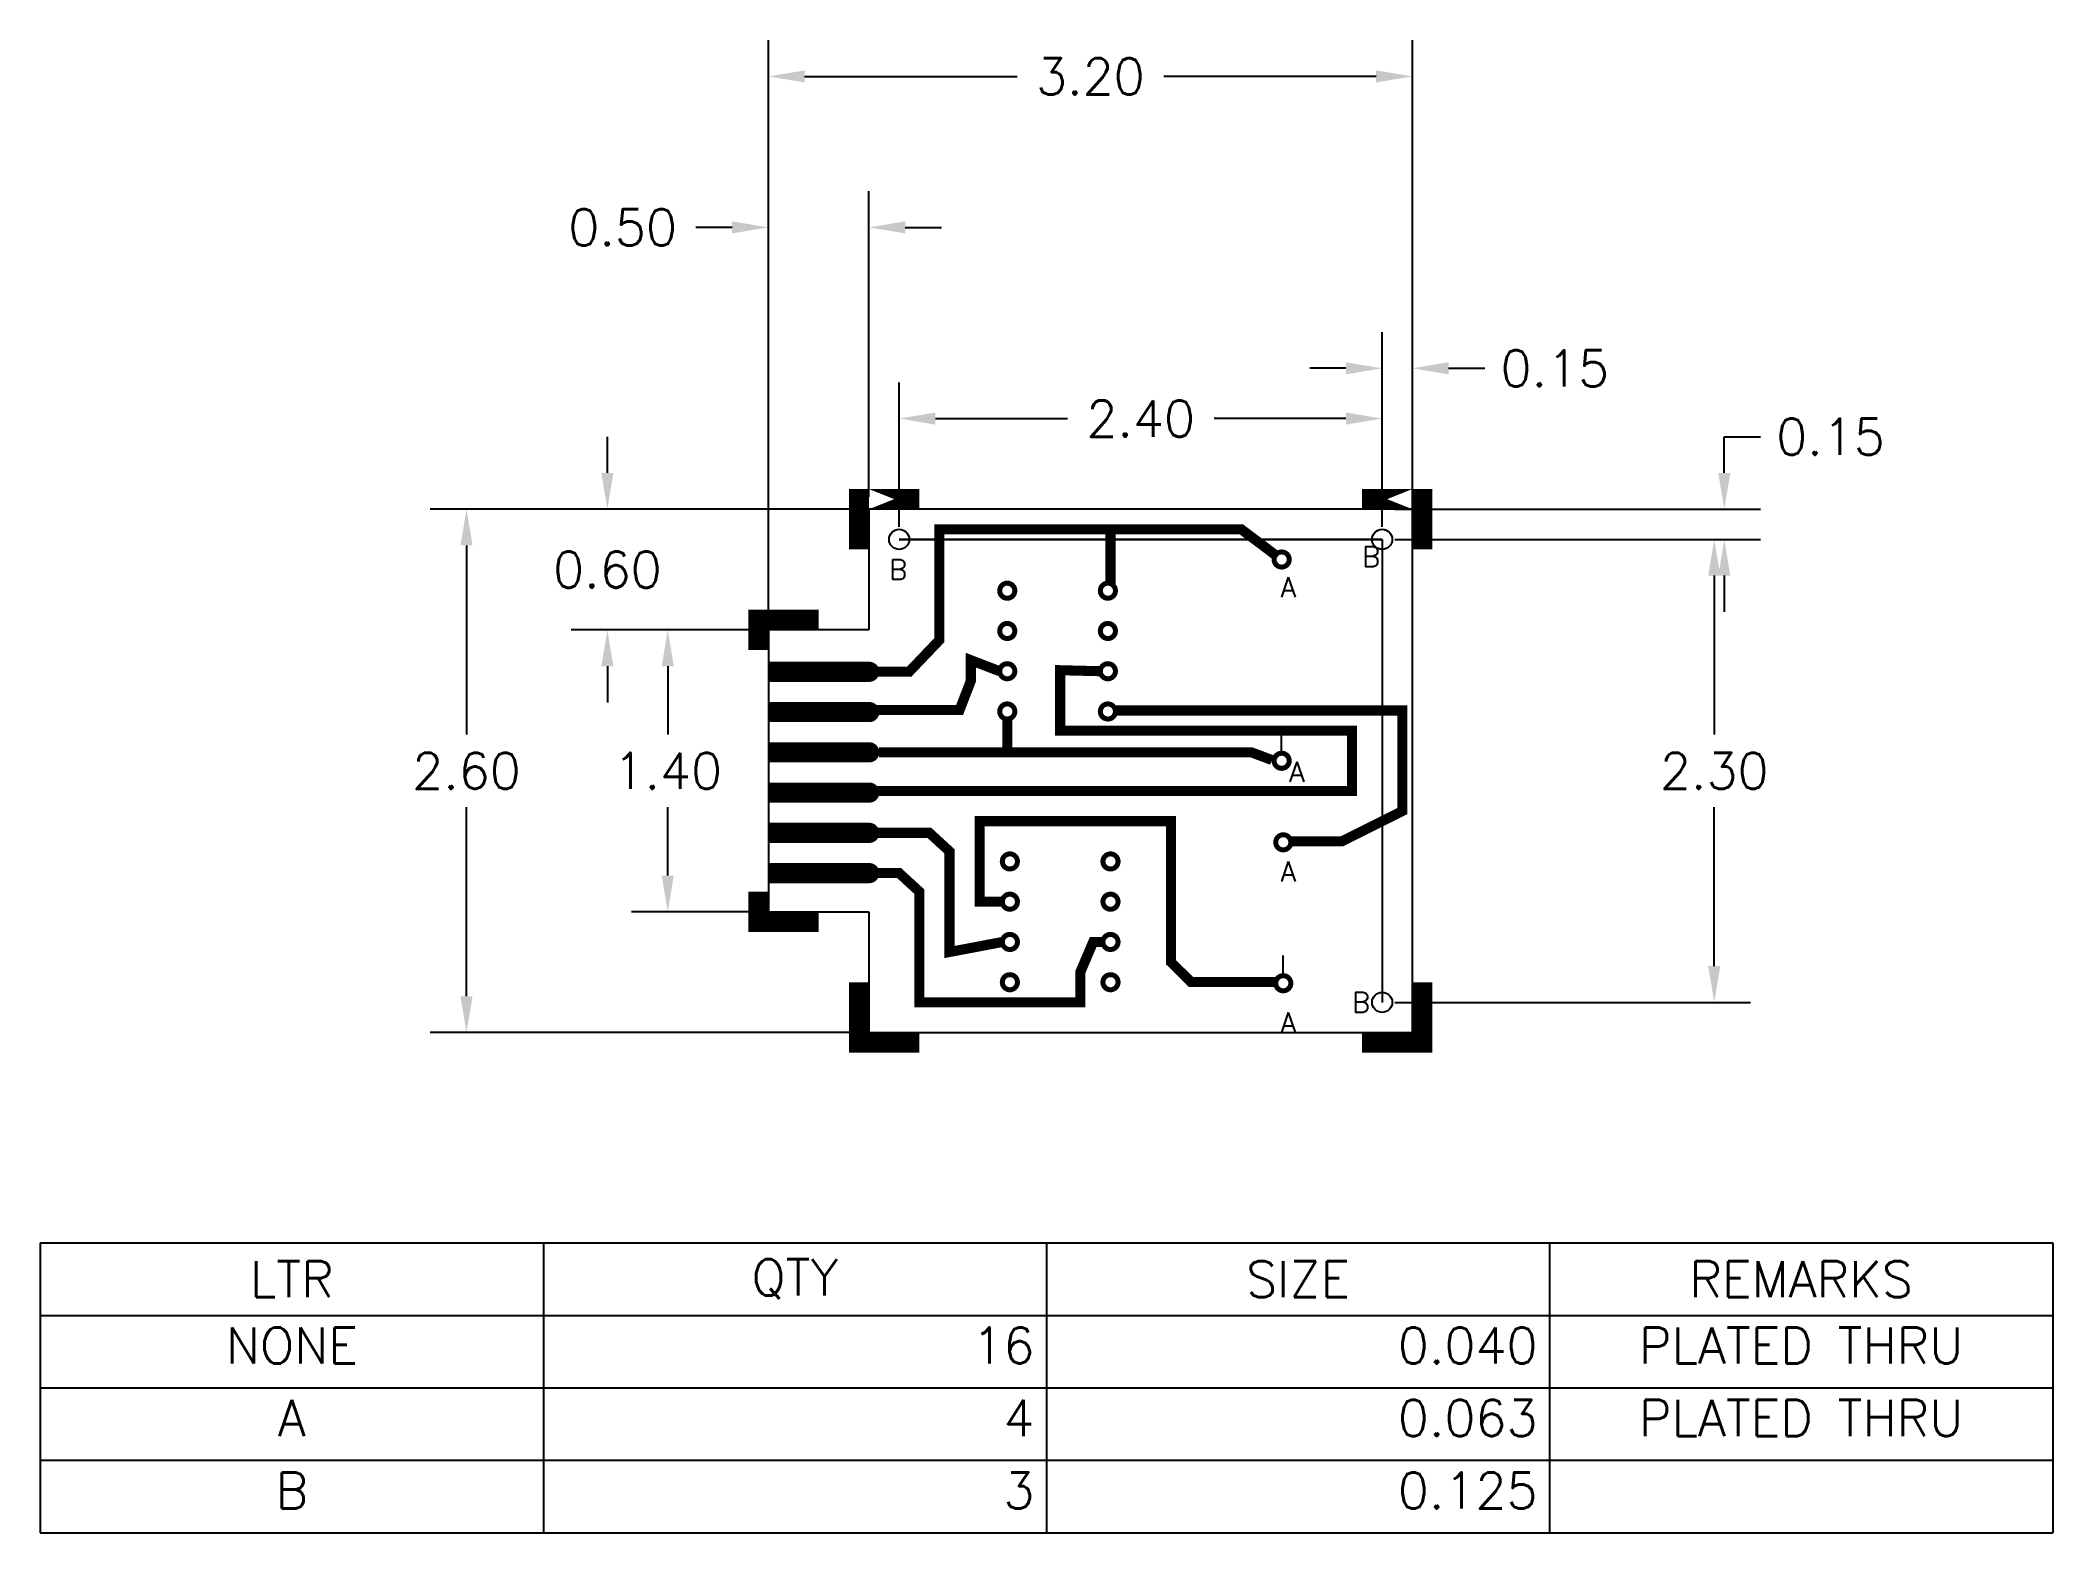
# Model space of a CAD drawing. Header units: inches. Extents: x 0.8 to 10.8, y 0.9 to 8.3.
import ezdxf

# ---------------------------------------------------------------- set-up
doc = ezdxf.new("R2010")
doc.units = ezdxf.units.IN
doc.header["$MEASUREMENT"] = 0
for name, color, linetype in [('PAD', 4, 'Continuous'), ('TEXT', 7, 'Continuous'), ('THICK', 1, 'Continuous'), ('TRACE', 4, 'Continuous')]:
    doc.layers.add(name, color=color, linetype=linetype)
doc.styles.get("Standard").update_dxf_attribs({"font": 'simplex.shx'})
doc.dimstyles.get("Standard").update_dxf_attribs({"dimtxt": 0.18, "dimasz": 0.18, "dimexe": 0.18, "dimexo": 0.0625, "dimgap": 0.09, "dimtad": 0, "dimtih": 1, "dimtoh": 1, "dimdec": 4, "dimzin": 0, "dimdsep": 46, "dimtxsty": 'Standard', "dimcen": 0.09, "dimadec": 0, "dimazin": 0, "dimtfac": 1, "dimtdec": 4, "dimtofl": 0, "dimtmove": 0, "dimatfit": 3, "dimfxl": 1, "dimtolj": 1, "dimtzin": 0, "dimarcsym": 0})

# ---------------------------------------------------------------- blocks, each defined once
blk = doc.blocks.new('*U18')
at = {"layer": 'TRACE'}
blk.add_line((0.2375, 0.025), (0.2375, -0.025), dxfattribs=at)
at = {"layer": 'TRACE', "const_width": 0.1}
blk.add_lwpolyline([(0.2375, 0), (-0.2625, 0)], dxfattribs=at)
at = {"layer": 'TRACE', "const_width": 0.05}
blk.add_lwpolyline([(0.2375, -0.025, 0.414214), (0.2625, 0, 0.414214), (0.2375, 0.025)], format="xyb", dxfattribs=at)
blk = doc.blocks.new('*U19')
at = {"layer": 'TRACE', "color": 0, "linetype": 'ByBlock', "lineweight": -2, "transparency": 16777216}
for p in [(0, 1), (0, 0.8), (0, 0.6), (0, 0.4), (0, 0.2), (0, 0)]:
    blk.add_blockref('*U18', p, dxfattribs=at)
blk = doc.blocks.new('*U27')
at = {"layer": 'PAD', "const_width": 0.025}
blk.add_lwpolyline([(-0.0375, 0, 1), (0.0375, 0, 1)], format="xyb", close=True, dxfattribs=at)
blk = doc.blocks.new('*U29')
at = {"layer": 'THICK', "color": 0, "linetype": 'ByBlock', "lineweight": -2, "transparency": 16777216}
for p in [(0, 0.6), (0.5, 0.6), (0, 0.4), (0.5, 0.4), (0, 0.2), (0.5, 0.2), (0, 0), (0.5, 0)]:
    blk.add_blockref('*U27', p, dxfattribs=at)
blk = doc.blocks.new('*U30')
at = {"layer": 'PAD', "const_width": 0.025}
blk.add_lwpolyline([(-0.0375, 0, 1), (0.0375, 0, 1)], format="xyb", close=True, dxfattribs=at)
blk = doc.blocks.new('*U32')
at = {"layer": 'THICK', "color": 0, "linetype": 'ByBlock', "lineweight": -2, "transparency": 16777216}
for p in [(0, 0.6), (0.5, 0.6), (0, 0.4), (0.5, 0.4), (0, 0.2), (0.5, 0.2), (0, 0), (0.5, 0)]:
    blk.add_blockref('*U30', p, dxfattribs=at)
blk = doc.blocks.new('*D34')
at = {"layer": 'Defpoints', "color": 0, "transparency": 16777216}
for p in [(4.368, 5.345), (3.868, 3.945), (4.368, 3.945)]:
    blk.add_point(p, dxfattribs=at)
at = {"layer": 'TEXT', "color": 0, "lineweight": -2, "transparency": 16777216}
for p, q in [((4.306, 5.345), (3.688, 5.345)), ((3.868, 5.165), (3.868, 4.825)), ((3.868, 4.125), (3.868, 4.465)), ((4.306, 3.945), (3.688, 3.945))]:
    blk.add_line(p, q, dxfattribs=at)
at = {"layer": 'TEXT', "color": 0, "transparency": 16777216}
for points in [[(3.838, 5.165), (3.898, 5.165), (3.868, 5.345)], [(3.838, 4.125), (3.898, 4.125), (3.868, 3.945)]]:
    blk.add_solid(points, dxfattribs=at)
at = {"layer": 'TEXT', "color": 0, "transparency": 16777216, "insert": (3.868, 4.645), "char_height": 0.18, "attachment_point": 5}
blk.add_mtext('\\A1;1.40', dxfattribs=at)
blk = doc.blocks.new('*D35')
at = {"layer": 'Defpoints', "color": 0, "transparency": 16777216}
for p in [(4.868, 5.945), (2.868, 3.345), (4.868, 3.345)]:
    blk.add_point(p, dxfattribs=at)
at = {"layer": 'TEXT', "color": 0, "lineweight": -2, "transparency": 16777216}
for p, q in [((4.806, 5.945), (2.688, 5.945)), ((2.868, 5.765), (2.868, 4.825)), ((2.868, 3.525), (2.868, 4.465)), ((4.806, 3.345), (2.688, 3.345))]:
    blk.add_line(p, q, dxfattribs=at)
at = {"layer": 'TEXT', "color": 0, "transparency": 16777216}
for points in [[(2.838, 5.765), (2.898, 5.765), (2.868, 5.945)], [(2.838, 3.525), (2.898, 3.525), (2.868, 3.345)]]:
    blk.add_solid(points, dxfattribs=at)
at = {"layer": 'TEXT', "color": 0, "transparency": 16777216, "insert": (2.868, 4.645), "char_height": 0.18, "attachment_point": 5}
blk.add_mtext('\\A1;2.60', dxfattribs=at)
blk = doc.blocks.new('*D36')
at = {"layer": 'Defpoints', "color": 0, "transparency": 16777216}
for p in [(7.418, 6.395), (5.018, 5.795), (7.418, 5.795)]:
    blk.add_point(p, dxfattribs=at)
at = {"layer": 'TEXT', "color": 0, "lineweight": -2, "transparency": 16777216}
for p, q in [((5.018, 5.857), (5.018, 6.575)), ((7.418, 5.857), (7.418, 6.575)), ((5.198, 6.395), (5.854, 6.395)), ((7.238, 6.395), (6.583, 6.395))]:
    blk.add_line(p, q, dxfattribs=at)
at = {"layer": 'TEXT', "color": 0, "transparency": 16777216}
for points in [[(5.198, 6.425), (5.198, 6.365), (5.018, 6.395)], [(7.238, 6.425), (7.238, 6.365), (7.418, 6.395)]]:
    blk.add_solid(points, dxfattribs=at)
at = {"layer": 'TEXT', "color": 0, "transparency": 16777216, "insert": (6.218, 6.395), "char_height": 0.18, "attachment_point": 5}
blk.add_mtext('\\A1;2.40', dxfattribs=at)
blk = doc.blocks.new('*D37')
at = {"layer": 'Defpoints', "color": 0, "transparency": 16777216}
for p in [(4.868, 7.345), (4.868, 5.945), (4.368, 5.345)]:
    blk.add_point(p, dxfattribs=at)
at = {"layer": 'TEXT', "color": 0, "lineweight": -2, "transparency": 16777216}
for p, q in [((4.368, 5.407), (4.368, 7.525)), ((4.868, 6.007), (4.868, 7.525)), ((4.188, 7.345), (4.008, 7.345)), ((5.048, 7.345), (5.228, 7.345))]:
    blk.add_line(p, q, dxfattribs=at)
at = {"layer": 'TEXT', "color": 0, "transparency": 16777216}
for points in [[(4.188, 7.375), (4.188, 7.315), (4.368, 7.345)], [(5.048, 7.375), (5.048, 7.315), (4.868, 7.345)]]:
    blk.add_solid(points, dxfattribs=at)
at = {"layer": 'TEXT', "color": 0, "transparency": 16777216, "insert": (3.644, 7.345), "char_height": 0.18, "attachment_point": 5}
blk.add_mtext('\\A1;0.50', dxfattribs=at)
blk = doc.blocks.new('*D38')
at = {"layer": 'Defpoints', "color": 0, "transparency": 16777216}
for p in [(7.568, 8.095), (7.568, 5.945), (4.368, 5.345)]:
    blk.add_point(p, dxfattribs=at)
at = {"layer": 'TEXT', "color": 0, "lineweight": -2, "transparency": 16777216}
for p, q in [((4.368, 5.407), (4.368, 8.275)), ((7.568, 6.007), (7.568, 8.275)), ((4.548, 8.095), (5.604, 8.095)), ((7.388, 8.095), (6.333, 8.095))]:
    blk.add_line(p, q, dxfattribs=at)
at = {"layer": 'TEXT', "color": 0, "transparency": 16777216}
for points in [[(4.548, 8.125), (4.548, 8.065), (4.368, 8.095)], [(7.388, 8.125), (7.388, 8.065), (7.568, 8.095)]]:
    blk.add_solid(points, dxfattribs=at)
at = {"layer": 'TEXT', "color": 0, "transparency": 16777216, "insert": (5.968, 8.095), "char_height": 0.18, "attachment_point": 5}
blk.add_mtext('\\A1;3.20', dxfattribs=at)
blk = doc.blocks.new('*D39')
at = {"layer": 'Defpoints', "color": 0, "transparency": 16777216}
for p in [(7.418, 5.795), (7.418, 3.495), (9.068, 3.495)]:
    blk.add_point(p, dxfattribs=at)
at = {"layer": 'TEXT', "color": 0, "lineweight": -2, "transparency": 16777216}
for p, q in [((7.481, 5.795), (9.248, 5.795)), ((9.068, 5.615), (9.068, 4.825)), ((9.068, 3.675), (9.068, 4.465)), ((7.481, 3.495), (9.248, 3.495))]:
    blk.add_line(p, q, dxfattribs=at)
at = {"layer": 'TEXT', "color": 0, "transparency": 16777216}
for points in [[(9.038, 5.615), (9.098, 5.615), (9.068, 5.795)], [(9.038, 3.675), (9.098, 3.675), (9.068, 3.495)]]:
    blk.add_solid(points, dxfattribs=at)
at = {"layer": 'TEXT', "color": 0, "transparency": 16777216, "insert": (9.068, 4.645), "char_height": 0.18, "attachment_point": 5}
blk.add_mtext('\\A1;2.30', dxfattribs=at)
blk = doc.blocks.new('*D40')
at = {"layer": 'Defpoints', "color": 0, "transparency": 16777216}
for p in [(4.868, 5.945), (3.568, 5.345), (4.868, 5.345)]:
    blk.add_point(p, dxfattribs=at)
at = {"layer": 'TEXT', "color": 0, "lineweight": -2, "transparency": 16777216}
for p, q in [((3.568, 6.125), (3.568, 6.305)), ((4.806, 5.945), (3.388, 5.945)), ((4.806, 5.345), (3.388, 5.345)), ((3.568, 5.165), (3.568, 4.985))]:
    blk.add_line(p, q, dxfattribs=at)
at = {"layer": 'TEXT', "color": 0, "transparency": 16777216}
for points in [[(3.538, 6.125), (3.598, 6.125), (3.568, 5.945)], [(3.538, 5.165), (3.598, 5.165), (3.568, 5.345)]]:
    blk.add_solid(points, dxfattribs=at)
at = {"layer": 'TEXT', "color": 0, "transparency": 16777216, "insert": (3.568, 5.645), "char_height": 0.18, "attachment_point": 5}
blk.add_mtext('\\A1;0.60', dxfattribs=at)
blk = doc.blocks.new('*D41')
at = {"layer": 'Defpoints', "color": 0, "transparency": 16777216}
for p in [(7.418, 5.945), (9.118, 5.945), (7.418, 5.795)]:
    blk.add_point(p, dxfattribs=at)
at = {"layer": 'TEXT', "color": 0, "lineweight": -2, "transparency": 16777216}
for p, q in [((9.118, 6.125), (9.118, 6.305)), ((9.118, 6.305), (9.298, 6.305)), ((7.481, 5.945), (9.298, 5.945)), ((7.481, 5.795), (9.298, 5.795)), ((9.118, 5.615), (9.118, 5.435))]:
    blk.add_line(p, q, dxfattribs=at)
at = {"layer": 'TEXT', "color": 0, "transparency": 16777216}
for points in [[(9.088, 6.125), (9.148, 6.125), (9.118, 5.945)], [(9.088, 5.615), (9.148, 5.615), (9.118, 5.795)]]:
    blk.add_solid(points, dxfattribs=at)
at = {"layer": 'TEXT', "color": 0, "transparency": 16777216, "insert": (9.646, 6.305), "char_height": 0.18, "attachment_point": 5}
blk.add_mtext('\\A1;0.15', dxfattribs=at)
blk = doc.blocks.new('*D42')
at = {"layer": 'Defpoints', "color": 0, "transparency": 16777216}
for p in [(7.568, 6.645), (7.418, 5.795), (7.568, 5.795)]:
    blk.add_point(p, dxfattribs=at)
at = {"layer": 'TEXT', "color": 0, "lineweight": -2, "transparency": 16777216}
for p, q in [((7.418, 5.857), (7.418, 6.825)), ((7.568, 5.857), (7.568, 6.825)), ((7.238, 6.645), (7.058, 6.645)), ((7.748, 6.645), (7.928, 6.645))]:
    blk.add_line(p, q, dxfattribs=at)
at = {"layer": 'TEXT', "color": 0, "transparency": 16777216}
for points in [[(7.238, 6.675), (7.238, 6.615), (7.418, 6.645)], [(7.748, 6.675), (7.748, 6.615), (7.568, 6.645)]]:
    blk.add_solid(points, dxfattribs=at)
at = {"layer": 'TEXT', "color": 0, "transparency": 16777216, "insert": (8.276, 6.645), "char_height": 0.18, "attachment_point": 5}
blk.add_mtext('\\A1;0.15', dxfattribs=at)
blk = doc.blocks.new('*T43')
at = {"layer": 'TEXT', "color": 0, "linetype": 'ByBlock', "lineweight": -2, "transparency": 16777216}
for p, q in [((0, 0), (10, 0)), ((0, 0), (0, -1.44)), ((2.5, 0), (2.5, -1.44)), ((5, 0), (5, -1.44)), ((7.5, 0), (7.5, -1.44)), ((10, 0), (10, -1.44)), ((0, -0.36), (10, -0.36)), ((0, -0.72), (10, -0.72)), ((0, -1.08), (10, -1.08)), ((0, -1.44), (10, -1.44))]:
    blk.add_line(p, q, dxfattribs=at)
at = {"layer": 'TEXT', "color": 0, "transparency": 16777216, "char_height": 0.18, "width": 2.38}
for s, insert, attachment_point in [('LTR', (1.25, -0.18), 5), ('QTY', (3.75, -0.18), 5), ('SIZE', (6.25, -0.18), 5), ('REMARKS', (8.75, -0.18), 5), ('NONE', (1.25, -0.42), 2), ('16', (4.94, -0.42), 3), ('0.040', (7.44, -0.42), 3), ('PLATED THRU', (8.75, -0.42), 2), ('A', (1.25, -0.78), 2), ('4', (4.94, -0.78), 3), ('0.063', (7.44, -0.78), 3), ('PLATED THRU', (8.75, -0.78), 2), ('B', (1.25, -1.14), 2), ('3', (4.94, -1.14), 3), ('0.125', (7.44, -1.14), 3)]:
    blk.add_mtext(s, dxfattribs=dict(at, insert=insert, attachment_point=attachment_point))

msp = doc.modelspace()

# ---------------------------------------------------------------- linework, layer by layer
at = {"layer": 'PAD', "const_width": 0.025}
for points in [[(6.881, 5.695, 1), (6.956, 5.695, 1)], [(6.881, 4.695, 1), (6.956, 4.695, 1)], [(6.889, 4.29, 1), (6.964, 4.29, 1)], [(6.889, 3.59, 1), (6.964, 3.59, 1)]]:
    msp.add_lwpolyline(points, format="xyb", close=True, dxfattribs=at)
at = {"layer": 'THICK'}
for p, q in [((7.568, 5.945), (4.868, 5.945)), ((4.868, 5.945), (4.868, 5.345)), ((7.568, 3.345), (7.568, 5.945)), ((7.418, 5.795), (5.018, 5.795)), ((5.018, 5.795), (7.418, 5.795)), ((7.418, 5.795), (7.418, 3.495)), ((4.868, 5.345), (4.368, 5.345)), ((4.368, 5.345), (4.368, 3.945)), ((4.368, 3.945), (4.868, 3.945)), ((4.868, 3.945), (4.868, 3.345)), ((4.868, 3.345), (7.568, 3.345))]:
    msp.add_line(p, q, dxfattribs=at)
for centre in [(5.018, 5.795), (7.418, 5.795), (7.418, 3.495)]:
    msp.add_circle(centre, 0.05, dxfattribs=at)
at = {"layer": 'TRACE'}
for p, q in [((6.918, 4.732), (6.918, 4.832)), ((6.926, 3.628), (6.926, 3.728))]:
    msp.add_line(p, q, dxfattribs=at)
for points, const_width in [([(4.818, 5.895), (4.818, 6.045), (4.818, 5.745)], 0.1), ([(4.868, 5.995), (5.118, 5.995), (4.868, 5.995)], 0.1), ([(7.568, 5.995), (7.318, 5.995), (7.568, 5.995)], 0.1), ([(7.618, 5.895), (7.618, 6.045), (7.618, 5.745)], 0.1), ([(4.894, 5.138), (5.068, 5.138), (5.218, 5.295), (5.218, 5.845), (6.068, 5.845), (6.068, 5.574)], 0.05), ([(6.068, 5.845), (6.718, 5.845), (6.888, 5.717)], 0.05), ([(4.368, 5.395), (4.618, 5.395), (4.268, 5.395)], 0.1), ([(4.318, 5.395), (4.318, 5.245)], 0.1), ([(4.893, 4.947), (5.318, 4.947), (5.374, 5.092), (5.374, 5.195), (5.517, 5.14)], 0.05), ([(4.893, 4.545), (7.268, 4.545), (7.268, 4.845), (5.818, 4.845), (5.818, 5.145), (6.017, 5.14)], 0.05), ([(5.555, 4.902), (5.555, 4.737)], 0.05), ([(6.964, 4.295), (7.218, 4.295), (7.518, 4.445), (7.518, 4.945), (6.092, 4.945)], 0.05), ([(4.918, 4.737), (6.768, 4.737), (6.768, 4.737), (6.87, 4.699)], 0.05), ([(6.889, 3.596), (6.468, 3.596), (6.368, 3.695), (6.368, 4.395), (5.418, 4.395), (5.418, 3.995), (5.531, 3.995)], 0.05), ([(4.894, 4.337), (5.168, 4.337), (5.268, 4.245), (5.268, 3.745), (5.531, 3.795)], 0.05), ([(4.894, 4.137), (5.018, 4.137), (5.118, 4.045), (5.118, 3.495), (5.918, 3.495), (5.918, 3.645), (5.982, 3.795), (6.031, 3.795)], 0.05), ([(4.318, 3.845), (4.318, 4.045)], 0.1), ([(4.368, 3.895), (4.618, 3.895)], 0.1), ([(4.818, 3.245), (4.818, 3.595)], 0.1), ([(7.618, 3.245), (7.618, 3.595)], 0.1), ([(4.868, 3.295), (5.118, 3.295)], 0.1), ([(7.568, 3.295), (7.318, 3.295)], 0.1)]:
    msp.add_lwpolyline(points, dxfattribs=dict(at, const_width=const_width))

# ---------------------------------------------------------------- block references
msp.add_blockref('*T43', (0.75, 2.3))
at = {"layer": 'THICK'}
for name, p in [('*U29', (5.555, 4.94)), ('*U32', (5.568, 3.595))]:
    msp.add_blockref(name, p, dxfattribs=at)
at = {"layer": 'TRACE'}
msp.add_blockref('*U19', (4.632, 4.137), dxfattribs=at)

# ---------------------------------------------------------------- texts
at = {"layer": 'TEXT', "char_height": 0.1, "attachment_point": 1}
for s, width, insert in [('B', 0.06464, (7.318, 5.759)), ('B', 0.06464, (4.968, 5.695)), ('A', 0.15, (6.913, 5.608)), ('A', 0.15, (6.955, 4.69)), ('A', 0.15, (6.913, 4.195)), ('B', 0.06464, (7.268, 3.545)), ('A', 0.15, (6.913, 3.445))]:
    msp.add_mtext_dynamic_manual_height_columns(s, width=width, gutter_width=0.5, heights=[0], dxfattribs=dict(at, insert=insert))

# ---------------------------------------------------------------- dimensions: what is measured, and where the dimension line sits
at = {"layer": 'TEXT'}
for base, p1, p2, picture, middle in [((7.568, 8.095), (4.368, 5.345), (7.568, 5.945), '*D38', (5.968, 8.095)), ((7.568, 6.645), (7.418, 5.795), (7.568, 5.795), '*D42', (8.276, 6.645)), ((7.418, 6.395), (5.018, 5.795), (7.418, 5.795), '*D36', (6.218, 6.395))]:
    dim = msp.add_linear_dim(base=base, p1=p1, p2=p2, dimstyle='Standard', override={"dimdec": 2}, dxfattribs=at)
    dim.commit()
    dim.dimension.update_dxf_attribs({"geometry": picture, "text_midpoint": middle})
dim = msp.add_linear_dim(base=(4.868, 7.345), p1=(4.368, 5.345), p2=(4.868, 5.945), dimstyle='Standard', override={"dimdec": 2}, dxfattribs=at)
dim.commit()
dim.dimension.update_dxf_attribs({"geometry": '*D37', "text_midpoint": (3.644, 7.345), "dimtype": 160})
for base, p1, p2, picture, middle in [((9.118, 5.945), (7.418, 5.795), (7.418, 5.945), '*D41', (9.646, 6.305)), ((2.868, 3.345), (4.868, 5.945), (4.868, 3.345), '*D35', (2.868, 4.645)), ((9.068, 3.495), (7.418, 5.795), (7.418, 3.495), '*D39', (9.068, 4.645)), ((3.868, 3.945), (4.368, 5.345), (4.368, 3.945), '*D34', (3.868, 4.645))]:
    dim = msp.add_linear_dim(base=base, p1=p1, p2=p2, angle=90, dimstyle='Standard', override={"dimdec": 2}, dxfattribs=at)
    dim.commit()
    dim.dimension.update_dxf_attribs({"geometry": picture, "text_midpoint": middle})
dim = msp.add_linear_dim(base=(3.568, 5.345), p1=(4.868, 5.945), p2=(4.868, 5.345), angle=90, dimstyle='Standard', override={"dimdec": 2}, dxfattribs=at)
dim.commit()
dim.dimension.update_dxf_attribs({"geometry": '*D40', "text_midpoint": (3.568, 5.645), "dimtype": 160})

doc.saveas('drawing.dxf')
